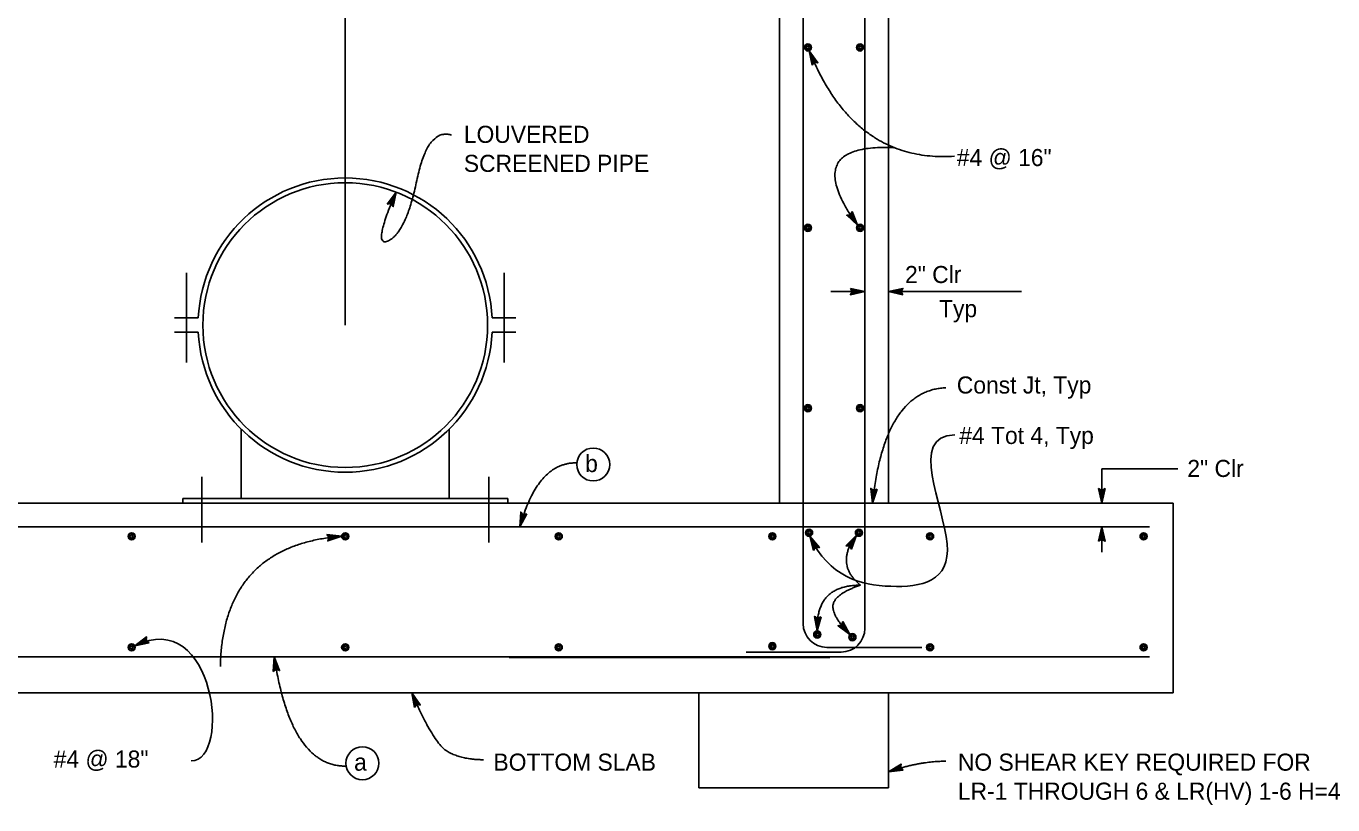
# Model space of a CAD drawing. Extents: x -893 to 867, y -474 to 712.
# Drawn here: x -504 to 31, y 62 to 381 of the extents above; entities that cross this region are included whole.
import ezdxf

# ---------------------------------------------------------------- set-up
doc = ezdxf.new("R2010")
doc.units = 0
doc.layers.add('df_DETAIL', color=7, linetype='Continuous')
doc.layers.add('df_DETAIL-anno', color=7, linetype='Continuous')

msp = doc.modelspace()

# ---------------------------------------------------------------- linework, layer by layer
at = {"layer": 'df_DETAIL'}
for p, q in [((-373.64, 258.13), (-373.64, 600.81)), ((-195.71, 541.06), (-195.71, 185.21)), ((-185.99, 521.62), (-185.99, 135.82)), ((-160.71, 521.82), (-160.71, 133.87)), ((-150.99, 472.03), (-150.99, 185.21)), ((-438.71, 242.81), (-438.71, 279.59)), ((-308.56, 242.81), (-308.56, 279.59)), ((-433.85, 261.05), (-443.57, 261.05)), ((-313.43, 261.05), (-303.7, 261.05)), ((-433.85, 255.21), (-443.57, 255.21)), ((-313.43, 255.21), (-303.7, 255.21)), ((-416.26, 215.51), (-416.26, 187.15)), ((-331.01, 215.51), (-331.01, 187.15)), ((-432.46, 195.9), (-432.46, 169.07)), ((-314.81, 195.9), (-314.81, 169.07)), ((-551.56, 185.21), (-195.71, 185.21)), ((-443.64, 185.21), (-303.63, 185.21)), ((-440.24, 187.15), (-307.04, 187.15)), ((-440.24, 187.15), (-440.24, 185.21)), ((-440.24, 185.21), (-307.04, 185.21)), ((-307.04, 187.15), (-307.04, 185.21)), ((-195.71, 185.21), (-150.99, 185.21)), ((-34.31, 185.21), (-150.99, 185.21)), ((-34.31, 107.43), (-34.31, 185.21)), ((-703.24, 175.49), (-44.04, 175.49)), ((-209.32, 124.15), (-170.43, 124.15)), ((-176.26, 126.1), (-137.37, 126.1)), ((-703.24, 122.21), (-44.04, 122.21)), ((-306.44, 122.01), (-175.1, 122.01)), ((-712.96, 107.43), (-34.31, 107.43)), ((-228.77, 68.54), (-228.77, 107.43)), ((-150.99, 107.43), (-150.99, 68.54)), ((-150.99, 68.54), (-228.77, 68.54))]:
    msp.add_line(p, q, dxfattribs=at)
for centre, radius in [((-184.04, 371.89), 1.46), ((-184.04, 371.89), 1.46), ((-184.04, 371.89), 1.09), ((-184.04, 371.89), 1.09), ((-184.04, 371.89), 0.542), ((-184.04, 371.89), 0.542), ((-162.65, 371.89), 1.46), ((-162.65, 371.89), 1.46), ((-162.65, 371.89), 1.09), ((-162.65, 371.89), 1.09), ((-162.65, 371.89), 0.542), ((-162.65, 371.89), 0.542), ((-373.64, 258.13), 58.34), ((-184.04, 297.99), 1.46), ((-184.04, 297.99), 1.46), ((-184.04, 297.99), 1.09), ((-184.04, 297.99), 1.09), ((-184.04, 297.99), 0.542), ((-184.04, 297.99), 0.542), ((-162.65, 297.99), 1.46), ((-162.65, 297.99), 1.46), ((-162.65, 297.99), 1.09), ((-162.65, 297.99), 1.09), ((-162.65, 297.99), 0.542), ((-162.65, 297.99), 0.542), ((-184.04, 224.1), 1.46), ((-184.04, 224.1), 1.46), ((-184.04, 224.1), 1.09), ((-184.04, 224.1), 1.09), ((-162.65, 224.1), 1.46), ((-162.65, 224.1), 1.46), ((-162.65, 224.1), 1.09), ((-162.65, 224.1), 1.09), ((-184.04, 224.1), 0.542), ((-184.04, 224.1), 0.542), ((-162.65, 224.1), 0.542), ((-162.65, 224.1), 0.542), ((-461.14, 171.6), 1.46), ((-461.14, 171.6), 1.46), ((-461.14, 171.6), 1.09), ((-461.14, 171.6), 1.09), ((-461.14, 171.6), 0.542), ((-461.14, 171.6), 0.542), ((-373.64, 171.6), 1.46), ((-373.64, 171.6), 1.46), ((-373.64, 171.6), 1.09), ((-373.64, 171.6), 1.09), ((-373.64, 171.6), 0.542), ((-373.64, 171.6), 0.542), ((-286.13, 171.6), 1.46), ((-286.13, 171.6), 1.46), ((-286.13, 171.6), 1.09), ((-286.13, 171.6), 1.09), ((-286.13, 171.6), 0.542), ((-286.13, 171.6), 0.542), ((-198.63, 171.6), 1.46), ((-198.63, 171.6), 1.46), ((-198.63, 171.6), 1.09), ((-198.63, 171.6), 1.09), ((-198.63, 171.6), 0.542), ((-198.63, 171.6), 0.542), ((-183.56, 173.06), 1.46), ((-183.56, 173.06), 1.46), ((-183.56, 173.06), 1.09), ((-183.56, 173.06), 1.09), ((-183.56, 173.06), 0.542), ((-183.56, 173.06), 0.542), ((-163.14, 173.06), 1.46), ((-163.14, 173.06), 1.46), ((-163.14, 173.06), 1.09), ((-163.14, 173.06), 1.09), ((-163.14, 173.06), 0.542), ((-163.14, 173.06), 0.542), ((-133.97, 171.6), 1.46), ((-133.97, 171.6), 1.46), ((-133.97, 171.6), 1.09), ((-133.97, 171.6), 1.09), ((-133.97, 171.6), 0.542), ((-133.97, 171.6), 0.542), ((-46.47, 171.6), 1.46), ((-46.47, 171.6), 1.46), ((-46.47, 171.6), 1.09), ((-46.47, 171.6), 1.09), ((-46.47, 171.6), 0.542), ((-46.47, 171.6), 0.542), ((-180.2, 131.36), 1.46), ((-180.2, 131.36), 1.46), ((-180.2, 131.36), 1.09), ((-180.2, 131.36), 1.09), ((-180.2, 131.36), 0.542), ((-180.2, 131.36), 0.542), ((-165.81, 130.28), 1.46), ((-165.81, 130.28), 1.46), ((-165.81, 130.28), 1.09), ((-165.81, 130.28), 1.09), ((-165.81, 130.28), 0.542), ((-165.81, 130.28), 0.542), ((-461.14, 126.1), 1.46), ((-461.14, 126.1), 1.46), ((-461.14, 126.1), 1.09), ((-461.14, 126.1), 1.09), ((-461.14, 126.1), 0.542), ((-461.14, 126.1), 0.542), ((-373.64, 126.1), 1.46), ((-373.64, 126.1), 1.46), ((-373.64, 126.1), 1.09), ((-373.64, 126.1), 1.09), ((-373.64, 126.1), 0.542), ((-373.64, 126.1), 0.542), ((-286.13, 126.1), 1.46), ((-286.13, 126.1), 1.46), ((-286.13, 126.1), 1.09), ((-286.13, 126.1), 1.09), ((-286.13, 126.1), 0.542), ((-286.13, 126.1), 0.542), ((-198.63, 126.58), 1.46), ((-198.63, 126.58), 1.46), ((-198.63, 126.58), 1.09), ((-198.63, 126.58), 1.09), ((-198.63, 126.58), 0.542), ((-198.63, 126.58), 0.542), ((-133.97, 126.1), 1.46), ((-133.97, 126.1), 1.46), ((-133.97, 126.1), 1.09), ((-133.97, 126.1), 1.09), ((-133.97, 126.1), 0.542), ((-133.97, 126.1), 0.542), ((-46.47, 126.1), 1.46), ((-46.47, 126.1), 1.46), ((-46.47, 126.1), 1.09), ((-46.47, 126.1), 1.09), ((-46.47, 126.1), 0.542), ((-46.47, 126.1), 0.542)]:
    msp.add_circle(centre, radius, dxfattribs=at)
for centre, radius, start, end in [((-373.64, 258.13), 60.28, 2.7735, 177.2265), ((-373.64, 258.13), 60.28, 182.7734, 357.2266), ((-176.26, 135.82), 9.72, 180, 270), ((-170.43, 133.87), 9.72, 270, 0)]:
    msp.add_arc(centre, radius, start, end, dxfattribs=at)
at = {"layer": 'df_DETAIL-anno'}
for p, q in [((-174.71, 271.86), (-160.71, 271.86)), ((-96.5, 271.86), (-150.99, 271.86)), ((-32.43, 199.24), (-63.6, 199.24)), ((-63.6, 185.21), (-63.6, 199.24)), ((-63.6, 165.16), (-63.6, 175.49))]:
    msp.add_line(p, q, dxfattribs=at)
for points in [[(-182.34, 364.6), (-183.47, 370.54), (-179.93, 365.64), (-180.33, 365.7), (-182.93, 369.29), (-182.1, 364.93), (-181.87, 365.26), (-182.4, 368.05), (-180.74, 365.75), (-181.14, 365.8), (-181.86, 366.8), (-181.63, 365.59), (-181.44, 365.85), (-179.93, 365.64), (-181.44, 365.85)], [(-356.39, 307.73), (-352.83, 312.63), (-353.97, 306.69), (-354.21, 307.02), (-353.37, 311.37), (-355.98, 307.79), (-355.58, 307.84), (-353.91, 310.14), (-354.45, 307.35), (-354.69, 307.68), (-354.45, 308.89), (-355.18, 307.89), (-354.86, 307.93), (-353.97, 306.69), (-354.86, 307.93)], [(-165.93, 304.64), (-163.68, 299.02), (-168.1, 303.16), (-167.69, 303.18), (-164.46, 300.15), (-166.1, 304.27), (-166.27, 303.91), (-165.22, 301.27), (-167.28, 303.21), (-166.88, 303.23), (-165.98, 302.39), (-166.44, 303.54), (-166.57, 303.25), (-168.1, 303.16), (-166.57, 303.25)], [(-166.61, 273.18), (-160.71, 271.86), (-166.61, 270.55), (-166.4, 270.9), (-162.08, 271.86), (-166.4, 272.83), (-166.2, 272.48), (-163.43, 271.86), (-166.19, 271.25), (-165.98, 271.6), (-164.79, 271.86), (-165.99, 272.13), (-165.83, 271.86), (-166.61, 270.55), (-165.83, 271.86)], [(-145.08, 270.54), (-150.99, 271.86), (-145.08, 273.17), (-145.29, 272.82), (-149.62, 271.87), (-145.29, 270.89), (-145.5, 271.24), (-148.27, 271.86), (-145.5, 272.47), (-145.71, 272.12), (-146.91, 271.86), (-145.71, 271.59), (-145.87, 271.86), (-145.08, 273.17), (-145.87, 271.86)], [(-155.66, 190.94), (-157.6, 185.21), (-158.28, 191.22), (-157.95, 190.97), (-157.46, 186.57), (-156.03, 190.77), (-156.4, 190.6), (-157.31, 187.91), (-157.63, 190.73), (-157.3, 190.48), (-157.16, 189.27), (-156.77, 190.43), (-157.06, 190.3), (-158.28, 191.22), (-157.06, 190.3)], [(-62.28, 191.12), (-63.6, 185.21), (-64.91, 191.12), (-64.56, 190.91), (-63.6, 186.58), (-62.63, 190.91), (-62.98, 190.7), (-63.59, 187.93), (-64.21, 190.7), (-63.86, 190.49), (-63.59, 189.29), (-63.32, 190.49), (-63.6, 190.33), (-64.91, 191.12), (-63.6, 190.33)], [(-299.2, 180.84), (-302.02, 175.49), (-301.74, 181.53), (-301.46, 181.24), (-301.67, 176.81), (-299.6, 180.73), (-299.99, 180.62), (-301.31, 178.11), (-301.18, 180.94), (-300.89, 180.65), (-300.95, 179.42), (-300.38, 180.51), (-300.68, 180.43), (-301.74, 181.53), (-300.68, 180.43)], [(-381.11, 172.3), (-375.09, 171.6), (-380.83, 169.68), (-380.66, 170.05), (-376.46, 171.45), (-380.86, 171.97), (-380.62, 171.64), (-377.8, 171.32), (-380.49, 170.42), (-380.31, 170.79), (-379.15, 171.18), (-380.37, 171.32), (-380.18, 171.07), (-380.83, 169.68), (-380.18, 171.07)], [(-181.68, 165.78), (-183.24, 171.63), (-179.35, 167), (-179.76, 167.02), (-182.6, 170.42), (-181.47, 166.13), (-181.26, 166.48), (-181.98, 169.22), (-180.16, 167.05), (-180.57, 167.07), (-181.36, 168.01), (-181.04, 166.82), (-180.88, 167.09), (-179.35, 167), (-180.88, 167.09)], [(-168.45, 167.75), (-164.17, 172.02), (-166.24, 166.34), (-166.42, 166.7), (-164.9, 170.87), (-168.05, 167.74), (-167.64, 167.73), (-165.63, 169.73), (-166.6, 167.07), (-166.78, 167.43), (-166.36, 168.59), (-167.24, 167.72), (-166.92, 167.71), (-166.24, 166.34), (-166.92, 167.71)], [(-64.91, 169.58), (-63.6, 175.49), (-62.29, 169.58), (-62.64, 169.79), (-63.59, 174.12), (-64.57, 169.79), (-64.22, 170), (-63.6, 172.77), (-62.98, 170), (-63.33, 170.21), (-63.6, 171.41), (-63.87, 170.21), (-63.6, 170.37), (-62.29, 169.58), (-63.6, 170.37)], [(-178.67, 138.67), (-180.2, 132.81), (-181.29, 138.76), (-180.95, 138.54), (-180.15, 134.18), (-179.02, 138.47), (-179.38, 138.28), (-180.1, 135.53), (-180.61, 138.32), (-180.27, 138.1), (-180.05, 136.89), (-179.73, 138.08), (-180.01, 137.93), (-181.29, 138.76), (-180.01, 137.93)], [(-169.7, 136.65), (-166.84, 131.31), (-171.69, 134.93), (-171.29, 135), (-167.74, 132.35), (-169.83, 136.26), (-169.95, 135.88), (-168.62, 133.37), (-170.89, 135.07), (-170.48, 135.14), (-169.5, 134.41), (-170.08, 135.49), (-170.18, 135.19), (-171.69, 134.93), (-170.18, 135.19)], [(-453.92, 128.02), (-459.83, 126.74), (-455.02, 130.41), (-455.06, 130), (-458.59, 127.32), (-454.26, 128.25), (-454.59, 128.48), (-457.36, 127.88), (-455.11, 129.6), (-455.15, 129.19), (-456.13, 128.45), (-454.93, 128.71), (-455.19, 128.89), (-455.02, 130.41), (-455.19, 128.89)], [(-403.13, 116.17), (-402.7, 122.21), (-400.53, 116.56), (-400.91, 116.71), (-402.49, 120.85), (-402.82, 116.43), (-402.5, 116.69), (-402.3, 119.52), (-401.28, 116.87), (-401.66, 117.03), (-402.1, 118.17), (-402.19, 116.94), (-401.94, 117.14), (-400.53, 116.56), (-401.94, 117.14)], [(-345.28, 101.48), (-346.41, 107.43), (-342.87, 102.52), (-343.27, 102.58), (-345.87, 106.17), (-345.04, 101.81), (-344.81, 102.14), (-345.34, 104.93), (-343.68, 102.63), (-344.08, 102.69), (-344.8, 103.68), (-344.57, 102.47), (-344.38, 102.73), (-342.87, 102.52), (-344.38, 102.73)], [(-144.98, 75.76), (-150.99, 75.04), (-145.85, 78.24), (-145.93, 77.84), (-149.69, 75.5), (-145.29, 76.02), (-145.6, 76.28), (-148.42, 75.94), (-146.01, 77.44), (-146.1, 77.04), (-147.14, 76.39), (-145.91, 76.54), (-146.16, 76.74), (-145.85, 78.24), (-146.16, 76.74)]]:
    msp.add_lwpolyline(points, close=True, dxfattribs=at)
for centre in [(-272, 201.02), (-366.6, 78.59)]:
    msp.add_circle(centre, 6.75, dxfattribs=at)
for points, degree in [([(-183.47, 370.54), (-165.03, 324.65), (-124.02, 327.32)], 2), ([(-330.04, 335.98), (-339.83, 339.08), (-348.65, 296.34), (-362.97, 289.18), (-352.83, 312.63)], 2), ([(-148.98, 330.83), (-187.87, 332.58), (-163.68, 299.02)], 2), ([(-127.48, 232.48), (-152.69, 231.38), (-157.6, 185.21)], 2), ([(-123.82, 213.16), (-143.12, 212.82), (-113.5, 155.27), (-149.77, 148.35), (-175.29, 154.79), (-183.24, 171.63)], 3), ([(-302.02, 175.49), (-294.77, 202.2), (-278.41, 201.69)], 2), ([(-424.81, 118.22), (-423.79, 167.81), (-375.09, 171.6)], 2), ([(-162.54, 151.57), (-173.15, 160.29), (-164.17, 172.02)], 2), ([(-162.54, 151.57), (-181.03, 151.57), (-180.2, 132.81)], 2), ([(-162.54, 151.57), (-172.38, 148.23), (-174.88, 139.75), (-166.84, 131.31)], 2), ([(-436.83, 79.59), (-419.94, 79.59), (-427.2, 143.11), (-459.83, 126.74)], 3), ([(-373.34, 77.42), (-396.02, 77.31), (-402.7, 122.21)], 2), ([(-346.41, 107.43), (-337.2, 86.09), (-325.15, 80.06), (-317, 80.06)], 2), ([(-127.52, 79.44), (-138.5, 79.44), (-150.99, 75.04)], 2)]:
    msp.add_open_spline(points, degree=degree, dxfattribs=at)

# ---------------------------------------------------------------- texts
for s, height, p in [('LOUVERED', 7, (-325.03, 332.8)), ('SCREENED PIPE', 7.0003, (-325.03, 320.9)), ('#4 @ 16"', 7, (-123.02, 323.29)), ('2" Clr', 7, (-144.23, 275.36)), ('Typ', 7, (-130.29, 261.36)), ('Const Jt, Typ', 7.0003, (-123.02, 230.09)), ('#4 Tot 4, Typ', 7.0003, (-122.01, 209.43)), ('b', 7, (-275.31, 197.91)), ('2" Clr', 7, (-28.55, 195.91)), ('#4 @ 18"', 7, (-493.11, 76.84)), ('a', 7, (-370, 75.57)), ('BOTTOM SLAB', 7.0003, (-312.89, 75.57)), ('NO SHEAR KEY REQUIRED FOR ', 7.0003, (-122.58, 75.57)), ('LR-1 THROUGH 6 & LR(HV) 1-6 H=4\'-0",', 7.0003, (-122.58, 63.67))]:
    msp.add_text(s, height=height, dxfattribs=at).set_placement(p)

doc.saveas('drawing.dxf')
